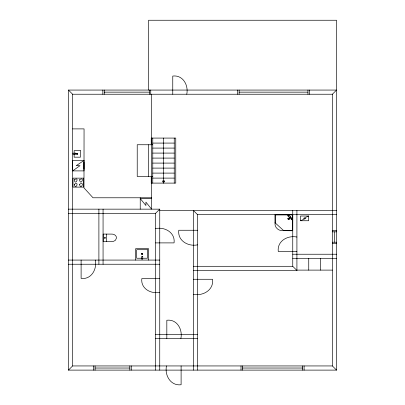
<?xml version="1.0" encoding="UTF-8"?>
<svg xmlns="http://www.w3.org/2000/svg" width="405" height="405" viewBox="0 0 405 405"><rect width="100%" height="100%" fill="white"/><g stroke="black" fill="none" stroke-linecap="round" stroke-linejoin="round"><path stroke-width="0.61" d="M68.445 213.319L155.581 213.319L159.747 209.152L159.747 370.114M336.555 370.114L332.383 365.943L332.383 94.233L336.555 90.067L68.445 90.067L68.445 370.114L336.555 370.114L336.555 20.25L148.569 20.25L148.594 90.067M68.445 370.114L72.617 365.943L72.617 94.233L68.445 90.067M288.876 215.212L288.446 214.787L287.631 215.602L288.056 216.032L288.876 215.212L292.678 219.019L291.863 219.834L289.919 217.895M290.739 217.075L289.388 218.518L289.099 219.449L288.345 219.49L287.889 218.999L288.001 218.351L288.932 218.062L290.284 216.807M291.423 219.394L292.228 218.563M72.642 170.9L80.013 165.675L76.221 165.675L84.012 160.446L84.012 170.9L72.642 170.9L72.642 160.446L84.012 160.446M308.65 216.007L303.416 218.376L305.897 218.376L300.51 220.745L300.51 216.007L308.65 216.007L308.65 220.745L300.51 220.745M106.571 241.669C109.689 241.557 115.779 242.722 116.427 238.135C116.736 235.406 113.82 233.918 111.451 234.09L103.164 234.09L103.164 241.669L106.571 241.669L106.571 234.09M104.247 92.148L149.323 92.148M239.112 92.148L307.957 92.148M72.617 94.233L332.383 94.233M72.617 128.891L84.058 128.891L83.982 187.89L93.023 197.782L151.602 197.782M152.766 143.081L174.246 143.081M152.761 144.767L137.224 144.742L137.224 176.464L148.594 176.464L148.594 144.742M152.766 148.088L174.246 148.088M152.766 153.09L174.246 153.09M152.766 158.092L174.246 158.092M152.766 163.094L174.246 163.094M152.766 168.1L174.246 168.1M152.766 173.102L174.246 173.102M148.594 176.413L152.761 176.413M152.766 178.104L174.246 178.104M151.602 198.541L140.231 198.541L145.916 205.532L145.916 202.12L151.602 209.152L151.602 94.233M68.445 209.152L159.747 209.152M159.747 210.484L336.555 210.484M193.377 370.114L193.377 210.484L197.549 214.65L336.555 214.65M155.581 228.572C164.734 226.643 175.38 232.526 174.074 242.899L155.581 242.894M197.549 230.253L178.772 230.253C177.441 240.788 188.229 246.812 197.549 244.863M332.383 230.415L336.555 230.415M332.383 231.837L336.555 231.837M296.916 237.031C287.671 235.092 276.954 241.051 278.27 251.51L296.916 251.51M332.383 242.21L336.555 242.21M332.383 243.633L336.555 243.633M292.749 254.234L336.555 254.234M292.749 258.405L336.555 258.405M68.445 260.076L159.747 260.076M68.445 264.242L159.747 264.242M193.377 266.298L292.749 266.298L296.916 270.469L296.916 210.484M296.916 270.11L332.383 270.11M193.377 270.469L296.916 270.469M159.747 278.574L141.816 278.574C140.545 288.623 150.918 294.212 159.747 292.339M193.377 279.273L212.574 279.273C213.936 290.046 202.94 296.293 193.377 294.303M155.581 334.312L197.549 334.312M155.581 338.479L197.549 338.479M72.617 365.943L332.383 365.943M95.053 368.029L129.853 368.029M242.428 368.029L302.672 368.029M288.056 216.032L289.56 217.531M334.469 231.837L334.469 242.21M320.563 258.425L320.563 270.11M309.38 90.067L309.38 94.233M308.742 258.425L308.742 270.11M307.957 90.067L307.957 94.233M304.094 365.943L304.094 370.114M302.672 365.943L302.672 370.114M292.749 210.484L292.749 266.298M242.428 365.943L242.428 370.114M241.005 365.943L241.005 370.114M239.112 90.067L239.112 94.233M237.694 90.067L237.694 94.233M197.549 214.65L197.549 370.114M186.776 94.233C188.669 85.258 182.954 74.768 172.763 76.054L172.763 94.233M181.106 365.943L181.106 384.75C170.556 386.081 164.511 375.283 166.47 365.943M180.888 338.479C182.792 329.473 177.051 318.953 166.825 320.244L166.825 338.479M174.246 138.08L174.246 183.106M163.504 138.08L163.504 183.106M155.581 213.319L155.581 370.114M152.761 138.08L152.761 183.106M151.247 144.767L151.247 138.08L175.76 138.08L175.76 183.106L151.247 183.106L151.247 176.413M150.741 90.067L150.741 94.233M149.323 90.067L149.323 94.233M148.584 260.076L148.584 248.705L135.604 248.705L135.604 260.076M140.231 197.782L140.231 209.152M131.271 365.943L131.271 370.114M129.853 365.943L129.853 370.114M104.247 90.067L104.247 94.233M103.067 209.152L103.067 264.242M102.829 90.067L102.829 94.233M98.896 209.152L98.896 264.242M95.296 260.076C97.21 269.148 91.403 279.723 81.111 278.427L81.111 260.076M95.053 365.943L95.053 370.114M93.636 365.943L93.636 370.114M83.936 162.223L83.936 169.158M292.749 214.65L292.724 230.759L283.713 230.683C278.979 231.306 274.387 227.782 274.985 222.76L274.965 214.67L292.749 214.65M292.456 214.933L292.435 230.455L283.733 230.379L283.733 230.683L275.01 222.74L275.319 222.74L275.299 214.954L292.456 214.933M288.026 218.346C287.854 219.687 290.724 219.92 288.031 218.335M74.257 184.321C75.355 191.099 79.987 180.397 74.257 184.321M79.562 184.321C80.661 191.099 85.293 180.397 79.562 184.321M74.257 179.81C75.365 186.589 79.982 175.881 74.257 179.81M79.562 179.81C80.671 186.589 85.288 175.881 79.562 179.81M76.611 153.434L76.611 154.376L77.552 154.376L77.552 153.434L76.611 153.434M76.813 153.637L76.813 154.173L77.35 154.173L77.35 153.637L76.813 153.637M141.623 253.505L141.623 254.441L142.56 254.441L142.56 253.505L141.623 253.505M141.826 253.707L141.826 254.239L142.363 254.239L142.363 253.707L141.826 253.707M164.638 181.025L163.504 182.918L162.364 181.025L164.638 181.025M288.613 215.875L288.461 215.627L288.613 215.875M291.559 218.827L291.808 218.978L291.559 218.827M80.423 150.635L74.135 150.635L74.135 157.18L80.423 157.18L80.423 150.635M75.695 153.166L73.042 153.166L73.042 154.3L75.695 154.3L75.695 153.166M83.612 178.144L73.001 178.144L73.001 187.115L83.612 187.115L83.612 178.144M105.153 237.274L104.576 237.274L104.576 238.479L105.153 238.479L105.153 237.274M147.506 249.708L136.682 249.708L136.682 258.238L147.506 258.238L147.506 249.708M142.742 256.476L141.603 256.476L141.603 259.129L142.742 259.129L142.742 256.476M289.666 218.148L289.332 217.814L289.666 218.148"/></g></svg>
